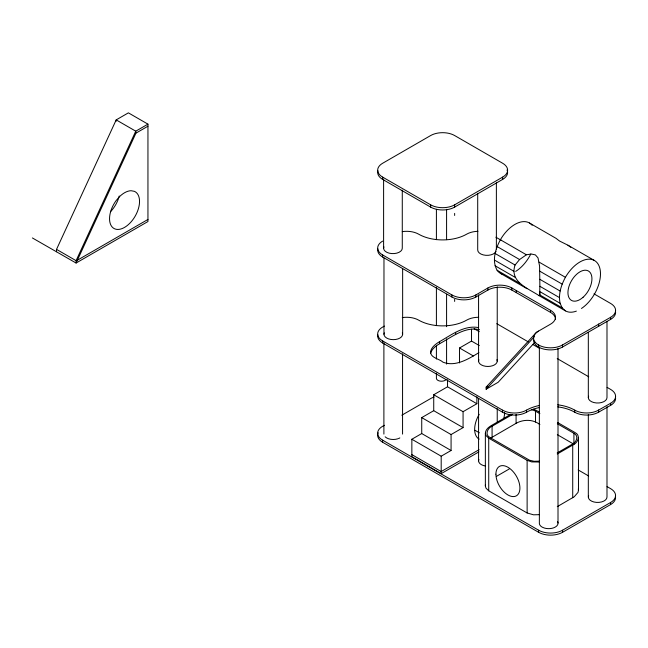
<?xml version="1.0" encoding="UTF-8"?>
<svg xmlns="http://www.w3.org/2000/svg" width="648" height="648" viewBox="0 0 648 648"><rect width="100%" height="100%" fill="white"/><g stroke="black" fill="none" stroke-linecap="round" stroke-linejoin="round"><path stroke-width="0.97" d="M565.412 310.862L562.148 307.832L560.099 303.296L539.792 291.576L539.938 294.678L539.096 295.666C528.371 288.473 509.207 281.872 515.063 265.016L519.591 259.54L526.395 254.777L531.287 254.016L535.386 254.891L538.018 257.904L539.59 266.215L539.881 286.295L539.646 294.84L539.096 295.666L565.412 310.862A29.063 16.775 -60 0 0 576.372 311.121M539.428 514.658L533.531 514.812L527.124 512.973L488.722 490.803L485.968 488.155L485.36 486L485.36 433.35C485.393 429.859 488.357 427.332 491.127 425.687L510.835 414.307M485.36 486L485.449 484.858M557.661 422.536L575.116 432.613C581.159 435.48 577.708 443.208 572.719 445.079L557.288 453.989M578.478 437.416L578.478 490.066L578.04 492.367L574.201 496.781L557.288 506.639M502.832 274.315A29.063 16.775 -60 0 1 497.113 270.281C491.621 260.626 495.509 248.84 500.378 239.76A29.063 16.775 -60 0 1 532.146 225.277M560.099 303.296C558.171 294.314 561.136 285.169 565.412 277.304A29.063 16.775 -60 0 1 598.622 265.024A29.063 16.775 -60 0 1 581.475 308.472M430.62 353.273C431.835 348.859 435.853 345.992 439.571 343.715C451.462 337.381 464.883 326.244 479.488 329.694M56.522 251.74L56.522 249.375L116.195 119.888L128.385 112.849L147.947 124.141L147.947 221.535L76.083 263.031L32.4 237.954M116.195 121.273L116.195 119.888L135.756 131.179L135.756 133.545L76.083 263.031L76.083 260.666L135.756 131.179L147.947 124.141M534.859 342.274L498.142 382.28L486.146 389.205L486.146 387.123L536.463 332.294L550.533 324.17A16.97 9.793 0 0 0 550.533 310.319L511.88 288.004A16.97 9.793 0 0 0 487.879 288.004L475.883 294.929A16.97 9.793 0 0 1 451.891 294.929L382.652 254.956A16.97 9.793 0 0 1 382.652 241.105M486.146 389.205L534.422 336.604M512.657 414.364L492.083 426.238C487.596 427.923 484.485 434.881 489.929 437.465L529.538 460.226L534.09 461.287L539.395 461.149M490.747 438.04L516.083 423.33C523.414 419.207 533.158 419.126 539.881 424.602M478.386 327.548C463.984 325.013 451.235 335.073 439.571 341.634C435.853 343.91 431.835 346.777 430.62 351.2C429.794 357.874 439.352 358.709 442.949 362.151C455.423 367.173 468.617 358.903 478.913 352.625M135.756 133.253L147.947 126.214M77.387 260.196L147.947 219.461M382.652 177.115L430.653 204.825A16.97 9.793 0 0 0 454.645 204.825L502.645 177.115A16.97 9.793 0 0 0 502.645 163.256L454.645 135.545A16.97 9.793 0 0 0 430.653 135.545L382.652 163.256A16.97 9.793 0 0 0 382.652 177.115L382.652 179.399L430.653 207.109A16.97 9.793 0 0 0 454.645 207.109L502.645 179.399A16.97 9.793 0 0 0 507.036 169.938M384.369 326.074L382.652 327.062A16.97 9.793 0 0 0 382.652 340.921L382.652 342.995L502.54 412.217A16.97 9.793 0 0 0 526.532 412.217A34.085 19.675 0 0 1 539.258 407.576M377.833 248.832A16.97 9.793 0 0 0 382.652 257.037L451.891 297.003A16.97 9.793 0 0 0 475.883 297.003L487.879 290.077A16.97 9.793 0 0 1 511.88 290.077L550.533 312.393A16.97 9.793 0 0 1 555.506 319.318M459.529 362.929L459.529 347.992L471.525 341.067L479.293 345.554M433.731 394.754L463.069 411.691L463.069 427.623L433.731 410.686L433.731 394.754L447.533 386.791L476.871 403.728L476.871 396.754M384.353 425.291L382.604 426.295A16.97 9.793 0 0 0 382.604 440.146L382.604 442.228L538.593 532.283A16.97 9.793 0 0 0 562.586 532.283L610.586 504.573A16.97 9.793 0 0 0 615.406 496.368M401.809 415.214L430.604 398.585A16.97 9.793 0 0 1 434.12 397.03M421.735 417.612L451.073 434.549L451.073 450.49L421.735 433.544L421.735 417.612L433.731 410.686M486.146 387.123L487.863 386.135M538.537 347.028L538.537 344.955A16.97 9.793 0 0 0 562.529 344.955L610.627 317.301A16.97 9.793 0 0 0 610.627 303.45L593.989 293.844M533.563 340.103A16.97 9.793 0 0 0 544.037 349.159A16.97 9.793 0 0 0 562.529 347.028L610.627 319.383A16.97 9.793 0 0 0 615.454 311.178M478.88 451.883L441.191 473.639L411.853 456.702L411.853 439.247L421.735 433.544M463.069 411.691L476.871 403.728M451.073 434.549L463.069 427.623M411.853 439.247L441.191 456.192L451.073 450.49M479.083 449.68L441.191 471.558L411.853 454.621M557.726 404.806A34.085 19.675 0 0 1 574.736 410.135A16.824 9.712 0 0 0 598.525 410.135L610.627 403.267A16.97 9.793 0 0 0 610.627 389.416L607.127 387.391M557.726 406.879A34.085 19.675 0 0 1 574.736 412.217A16.824 9.712 0 0 0 598.525 412.217L610.627 405.348A16.97 9.793 0 0 0 615.454 397.135M496.376 476.41L509.239 468.982M557.183 452.936L571.755 444.528C576.25 442.843 579.361 435.885 573.917 433.31L557.337 423.735M382.604 440.146L538.593 530.202A16.97 9.793 0 0 0 562.586 530.202L610.586 502.5A16.97 9.793 0 0 0 610.586 488.641L607.079 486.616M539.428 462.008L531.708 461.919L527.124 460.323L488.722 438.153L485.968 435.505L485.36 433.35M531.392 409.706L534.3 410.54L539.881 413.659M533.822 409.244L539.339 411.958M594.475 260.528L567.899 245.187L559.467 240.991L556.008 238.326L529.44 222.985M500.378 239.76L526.395 254.777M539.096 262.116L565.412 277.304M495.898 237.209L501.155 240.238M497.113 246.556L519.591 259.54M539.646 271.115L562.148 284.108M495.056 253.465L515.063 265.016M539.792 279.288L560.099 291.017M494.359 260.01L513.872 271.277M539.881 286.295L559.394 297.562M495.056 265.745L515.363 277.466M497.113 270.281L519.615 283.273M539.646 294.84L562.148 307.832M500.378 273.31L526.954 288.66M496.773 323.676L528.306 341.885M532.68 344.412L539.687 348.454M557.207 358.571L588.732 376.772M474.117 328.706L479.293 331.695M459.529 347.992L473.332 355.963M557.337 434.678L573.917 444.253M382.652 340.921L502.54 410.135A16.97 9.793 0 0 0 526.532 410.135A34.085 19.675 0 0 1 539.258 405.502M578.162 469.922L588.676 475.997M475.057 430.321L479.374 432.815M56.522 249.375L76.083 260.666M567.899 245.187L570.791 247.261M578.308 488.965L578.478 490.066M610.627 317.301L610.627 319.383M610.627 403.267L610.627 405.348M610.586 502.5L610.586 504.573M606.99 321.359L606.99 397.621A9.331 5.387 0 0 1 596.435 402.967A9.331 5.387 0 0 1 588.643 396.228M606.99 406.725L606.99 497.057A9.331 5.387 0 0 1 596.435 502.394A9.331 5.387 0 0 1 588.643 495.655M598.63 324.227L598.63 326.309M598.63 410.192L598.63 412.274M598.525 324.17L598.525 326.252M598.525 410.135L598.525 412.217M588.319 332.4L588.319 397.621M588.319 414.752L588.319 497.057M574.736 410.135L574.736 412.217M573.917 433.31L573.917 443.256M572.719 445.079L572.719 497.729M562.529 344.955L562.529 347.028M562.586 530.202L562.586 532.283M558.009 348.543L558.009 523.041M550.533 310.319L550.533 312.393M539.363 346.972L539.363 523.487A9.331 5.387 0 0 0 542.368 527.229L544.361 528.039A9.331 5.387 0 0 0 553.684 527.82L555.555 526.913A9.331 5.387 0 0 0 557.596 521.656M538.593 530.202L538.593 532.283M535.523 411.14L535.523 422.083M527.124 460.323L527.124 512.973M526.532 410.135L526.532 412.217M516.286 290.539L516.286 292.621M516.083 414.372L516.083 423.33M511.88 288.004L511.88 290.077M502.645 177.115L502.645 179.399M502.54 410.135L502.54 412.217M497.235 286.821L497.235 361.074M497.235 408.629L497.235 421.678M496.376 182.89L496.376 248.97M492.083 426.238L492.083 437.181M488.722 438.153L488.722 490.803M487.879 288.004L487.879 290.077M478.572 294.848L478.572 361.074M478.572 398.593L478.572 460.817M477.706 193.906L477.706 249.974A9.331 5.387 0 0 0 485.822 255.32A9.331 5.387 0 0 0 496.052 251.367M475.883 294.929L475.883 297.003M471.525 329.192L471.525 341.067M455.649 332.351L455.649 334.433M454.645 204.825L454.645 207.109M454.645 213.394L454.645 215.468M454.645 299.36L454.645 301.433M451.891 294.929L451.891 297.003M447.533 379.817L447.533 386.791M446.585 209.312L446.585 239.663M446.585 294.297L446.585 326.673M446.585 338.815L446.585 364.111M441.191 456.192L441.191 473.639M439.571 341.634L439.571 343.715M436.404 209.312L436.404 239.663M436.404 287.218L436.404 325.661M436.404 345.902L436.404 359.049M436.404 373.216L436.404 378.278A5.087 2.94 0 0 0 440.178 381.113A5.087 2.94 0 0 0 445.905 379.744M430.653 204.825L430.653 207.109M402.643 269.033L402.643 334.255M402.562 353.816L402.562 434.103M402.278 190.164L402.278 248.241A9.331 5.387 0 0 1 391.724 253.579A9.331 5.387 0 0 1 383.924 246.848M383.972 257.993L383.972 334.255M383.891 342.776L383.891 434.103M383.608 179.148L383.608 248.241M382.652 254.956L382.652 257.037M504.646 412.565A21.214 12.247 -60 0 1 503.674 418.738M479.139 439.109A21.214 12.247 -60 0 1 479.188 414.323M119.224 195.996A21.214 12.247 -60 0 1 110.533 211.677M382.652 342.995A16.97 9.793 0 0 1 377.833 334.789M478.645 317.269A16.97 9.793 0 0 0 466.649 320.136A33.939 19.594 0 0 1 418.649 320.136A16.97 9.793 0 0 0 402.262 317.601M530.785 254.032A29.063 16.775 -60 0 1 515.67 271.415M382.652 179.399A16.97 9.793 0 0 1 377.946 170.764M538.537 344.955A16.97 9.793 0 0 1 538.537 331.096M402.262 231.636A16.97 9.793 0 0 1 418.649 234.171A33.939 19.594 0 0 0 466.649 234.171A16.97 9.793 0 0 1 477.908 231.312M496.919 359.681A9.331 5.387 0 0 1 487.904 366.46A9.331 5.387 0 0 1 478.888 359.681M402.319 332.861A9.331 5.387 0 0 1 393.304 339.649A9.331 5.387 0 0 1 384.296 332.861M485.49 466.025A9.331 5.387 0 0 1 478.888 459.424M399.824 437.918A9.331 5.387 0 0 1 398.577 438.518M397.896 438.769A9.331 5.387 0 0 1 385.147 436.801M382.604 442.228A16.97 9.793 0 0 1 378.213 432.767M119.597 196.579L116.105 200.637A21.214 12.247 -60 0 0 112.922 227.74A21.214 12.247 -60 0 0 135.003 216.456A21.214 12.247 -60 0 0 134.33 191.314L131.058 190.723A21.214 12.247 -60 0 0 119.597 196.579M495.923 474.174A16.97 9.793 60 0 0 513.921 496.57A16.97 9.793 60 0 0 513.921 472.57A16.97 9.793 60 0 0 495.923 474.174M583.046 297.286A16.97 9.793 -60 0 0 588.425 271.002A16.97 9.793 -60 0 0 568.353 288.797A16.97 9.793 -60 0 0 583.046 297.286"/></g></svg>
